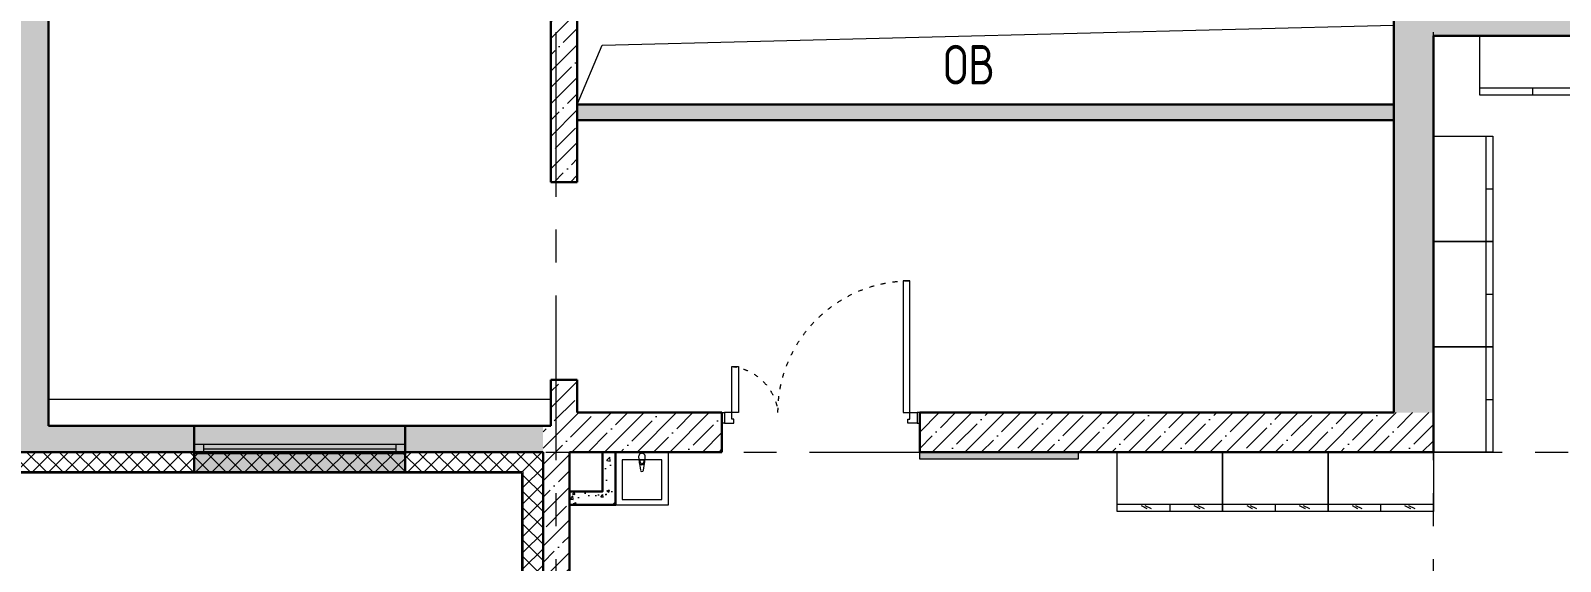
# Model space of a CAD drawing. Header units: millimetres. Extents: x -13407 to 95998, y -2719 to 109387.
# Drawn here: x 51530 to 63128, y 5313 to 9342 of the extents above; entities that cross this region are included whole.
import ezdxf

# ---------------------------------------------------------------- set-up
doc = ezdxf.new("R2010")
doc.units = ezdxf.units.MM
doc.linetypes.add('ACAD_ISO03W100', pattern=[30, 12, -18])
doc.linetypes.add('CENTER', pattern=[2, 1.25, -0.25, 0.25, -0.25])
for name, color, linetype, lineweight in [('АР_Двери', 5, 'Continuous', 18), ('АР_Навесной фасад', 5, 'Continuous', 5), ('АР_Окна БЛОК', 250, 'Continuous', 13), ('АР_Оси', 193, 'Continuous', 9), ('АР_Перегородки газоблок', 165, 'Continuous', 30), ('АР_Перегородки газоблок_Штрих', 165, 'Continuous', 5), ('АР_Подоконники', 163, 'Continuous', 9), ('АР_Сущ Несущая стена', 202, 'Continuous', 30), ('АР_тонкая линия', 250, 'Continuous', 0), ('АР_Утеплитель', 250, 'Continuous', 9), ('АР_Штриховка монолит', 250, 'Continuous', 9), ('Сан.техника', 153, 'Continuous', 9), ('ТХ_мебель передв', 250, 'Continuous', 13), ('ТХ_ОСНОВНОЙ', 103, 'Continuous', 25)]:
    doc.layers.add(name, color=color, linetype=linetype, lineweight=lineweight)
doc.layers.add('АР_Отверстия', color=251, linetype='Continuous')
doc.layers.get('ТХ_ОСНОВНОЙ').off()
doc.styles.add('ICOCPEUR', font='isocpeur.ttf')
pattern_1 = [(45, (-951587.81, 109892.1), (-123.743687, 123.743687), []), (45, (-951464.07, 109892.1), (-123.743687, 123.743687), [218.75, -43.75, 0, -43.75])]
pattern_2 = [(50, (76865.7, -55313.48), (215.17805, -18.82564), [22.5, -247.5]), (355, (76865.7, -55313.48), (-41.6254, 225.65764), [18, -198]), (100.45144, (76883.63, -55315.05), (173.55265, 206.832), [19.12206, -210.3426]), (46.1842, (76865.7, -55253.48), (320.1724, -49.6558), [33.75, -371.25]), (96.63564, (76892.38, -55257.62), (280.3986, 292.2356), [28.6831, -315.5141]), (351.18416, (76865.7, -55253.5), (280.3986, 292.2356), [27, -297]), (21, (76895.7, -55268.48), (179.0721, -120.78567), [22.5, -247.5]), (326, (76895.7, -55268.48), (72.9946, 217.545), [18, -198]), (71.45144, (76910.62, -55278.55), (252.0667, 96.75935), [19.12206, -210.3426]), (37.5, (76865.7, -55313.48), (3.64796, 99.86816), [0, -195.6, 0, -201, 0, -198.75]), (7.5, (76865.7, -55313.48), (78.92086, 118.32351), [0, -114.6, 0, -191.1, 0, -75.75]), (327.5, (76798.8, -55313.48), (160.14673, -6.76646), [0, -75, 0, -234, 0, -310.5]), (317.5, (76768.8, -55313.48), (174.95585, 30.0315), [0, -97.5, 0, -155.4, 0, -220.5])]

# ---------------------------------------------------------------- blocks, each defined once
blk = doc.blocks.new('Полуторная_на лестницу')
at = {"color": 253}
for points in [[(75, 80), (75, 1080), (125, 1080), (125, 80)], [(1375, 430), (1375, 80), (1425, 80), (1425, 430)]]:
    blk.add_lwpolyline(points, close=True, dxfattribs=at)
for points in [[(0, 0), (0, 80), (20, 80), (20, 0), (0, 0)], [(20, 80), (20, 0), (90, 0), (90, 30), (75, 30), (75, 80), (20, 80)], [(1480, 80), (1480, 0), (1410, 0), (1410, 30), (1425, 30), (1425, 80), (1480, 80)], [(1500, 0), (1500, 80), (1480, 80), (1480, 0), (1500, 0)]]:
    blk.add_lwpolyline(points, dxfattribs=at)
at = {"color": 253, "linetype": 'ACAD_ISO03W100', "ltscale": 3}
for centre, radius, start, end in [((75, 80), 1000, 0, 90), ((1465, 40), 392, 95.9075, 174.0925)]:
    blk.add_arc(centre, radius, start, end, dxfattribs=at)
blk = doc.blocks.new('*U174')
h = blk.add_hatch(color=253)
h.dxf.hatch_style = 1
h.paths.add_polyline_path([(-1600, -140), (0, -140), (0, 220), (-1600, 220)])
at = {"color": 253, "lineweight": 30}
for p, q in [((-1600, -140), (-1600, 220)), ((0, -140), (0, 220))]:
    blk.add_line(p, q, dxfattribs=at)
at = {"color": 253}
for p, q in [((0, 220), (-1600, 220)), ((-1600, 70), (0, 70)), ((-1600, 0), (0, 0)), ((-1530, 0), (-1530, 70)), ((-1530, 35), (-70, 35)), ((-70, 0), (-70, 70)), ((-1600, -140), (0, -140)), ((-1600, -140), (-1600, -140)), ((-1600, -140), (-1600, -140)), ((0, -140), (0, -140)), ((0, -140), (0, -140))]:
    blk.add_line(p, q, dxfattribs=at)
blk = doc.blocks.new('сан.техника')
at = {"layer": 'Сан.техника', "color": 253, "linetype": 'Continuous', "lineweight": 5}
for p, q in [((-27, 168), (-79, 161)), ((-27, 168), (-79, 161)), ((-79, 139), (-27, 132)), ((-79, 139), (-27, 132)), ((25, 175), (-17, 171)), ((25, 175), (-17, 171)), ((-17, 129), (25, 125)), ((-17, 129), (25, 125)), ((-15, 164), (0, 164)), ((-15, 164), (0, 164)), ((0, 136), (-15, 136)), ((0, 136), (-15, 136)), ((0, 164), (0, 136)), ((0, 164), (0, 136))]:
    blk.add_line(p, q, dxfattribs=at)
for points in [[(59, 350), (-341, 350), (-341, -50), (59, -50)], [(0, 300), (-300, 300), (-300, 0), (0, 0)], [(0, 300), (-300, 300), (-300, 0), (0, 0)]]:
    blk.add_lwpolyline(points, close=True, dxfattribs=at)
for centre, radius, start, end in [((-78, 150), 11.2, 97.1386, 262.8608), ((-78, 150), 11.2, 97.1386, 262.8608), ((-15, 150), 21.1, 122.7707, 237.2287), ((-15, 150), 21.1, 122.7707, 237.2287), ((-15, 150), 13.6, 89.9997, 269.9997), ((-15, 150), 13.6, 89.9997, 269.9997), ((-15, 150), 21.1, 95.1693, 122.7707), ((-15, 150), 21.1, 95.1693, 122.7707), ((-15, 150), 21.1, 237.2287, 264.8301), ((-15, 150), 21.1, 237.2287, 264.8301), ((25, 150), 25, 269.9997, 89.9997), ((25, 150), 25, 269.9997, 89.9997)]:
    blk.add_arc(centre, radius, start, end, dxfattribs=at)
blk = doc.blocks.new('У051')
at = {"layer": 'ТХ_мебель передв', "color": 253, "lineweight": 0, "ltscale": 100, "transparency": 33554687}
blk.add_lwpolyline([(309520, -137839), (309970, -137839), (309970, -138638), (309520, -138638)], close=True, dxfattribs=at)
for points in [[(309573, -138638), (309573, -137839)], [(309573, -138238), (309520, -138238)]]:
    blk.add_lwpolyline(points, dxfattribs=at)
blk = doc.blocks.new('У062')
at = {"layer": 'ТХ_мебель передв', "color": 253, "lineweight": 0, "ltscale": 100, "transparency": 33554687}
blk.add_lwpolyline([(309520, -138638), (309970, -138638), (309970, -139437), (309520, -139437)], close=True, dxfattribs=at)
for points in [[(309573, -139437), (309573, -138638)], [(309541, -138865), (309563, -138823)], [(309541, -138897), (309563, -138849)], [(309573, -139037), (309520, -139037)], [(309541, -139267), (309563, -139220)], [(309541, -139299), (309563, -139251)]]:
    blk.add_lwpolyline(points, dxfattribs=at)

msp = doc.modelspace()

# ---------------------------------------------------------------- hatches: boundary and pattern name
at = {"layer": 'АР_Перегородки газоблок_Штрих', "ltscale": 100}
h = msp.add_hatch(dxfattribs=at)
h.set_pattern_fill('AR-CONC', color=253, scale=30)
h.set_pattern_definition(pattern_2)
h.paths.add_polyline_path([(55674.6, 8782.2), (61865, 8782.2), (61865, 8662.2), (55590, 8663), (55675.4, 8662.2)])
h = msp.add_hatch(dxfattribs=at)
h.set_pattern_fill('AR-CONC', color=253, scale=30)
h.set_pattern_definition(pattern_2)
h.paths.add_polyline_path([(55965, 5742.2), (55965, 6142.2), (55865, 6142.2), (55865, 5842.2), (55615, 5842.2), (55615, 5742.2)])
at = {"layer": 'АР_Утеплитель', "ltscale": 100}
h = msp.add_hatch(dxfattribs=at)
h.set_pattern_fill('ANSI37', color=253, scale=700)
h.set_pattern_definition([(45, (-945096.63, 49045.73), (-61.871843, 61.871843), []), (135, (-945096.63, 49045.73), (-61.871843, -61.871843), [])])
h.paths.add_polyline_path([(14984.6, 47631), (14834.6, 47631), (14829.8, 47062.2), (17959.8, 47062.2), (17959.8, 44132.2), (21080, 44132.2), (21080, 36112.2), (17279.8, 36112.2), (17279.8, 35982.2), (11889.8, 35982.2), (11889.8, 27372.2), (16865, 27372.2), (16865, 31337.2), (51665, 31337.2), (51665, 27372.2), (62165, 27372.2), (62165, 9502.2), (68515, 9502.2), (68515, -207.8), (55415, -207.8), (55415, 6142.2), (47535, 6142.2), (47535, 11332.2), (38999.7, 11332.2), (38999.7, 10932.2), (39149.7, 10932.2), (39149.7, 11182.2), (47385, 11182.2), (47385, 5992.2), (55265, 5992.2), (55265, -357.8), (68665, -357.8), (68665, 9652.2), (62315, 9652.2), (62315, 27522.2), (51815, 27522.2), (51815, 31487.2), (16715, 31487.2), (16715, 27522.2), (12039.8, 27522.2), (12039.8, 35832.2), (17429.8, 35832.2), (17429.8, 35962.2), (21230, 35962.2), (21230, 44282.2), (18109.8, 44282.2), (18109.8, 47212.2), (14979.8, 47212.2)])
h.paths.add_polyline_path([(14829.8, 49271), (14979.8, 49271), (14979.8, 50412.5), (15129.8, 50412.5), (15129.8, 50562.5), (14829.8, 50562.5)])
at = {"layer": 'АР_Штриховка монолит', "ltscale": 100}
h = msp.add_hatch(dxfattribs=at)
h.set_pattern_fill('ANSI35', color=253, scale=700)
h.set_pattern_definition(pattern_1)
h.paths.add_polyline_path([(68515, 9502.2), (62165, 9502.2), (62165, 27172.6), (61965, 27171.8), (61965, 9502.2), (61865, 9502.2), (61865, 6442.2), (62165, 6442.2), (62165, 9302.2), (68315, 9302.2), (68515, 9302.2)])
h = msp.add_hatch(dxfattribs=at)
h.set_pattern_fill('ANSI35', color=253, scale=700)
h.set_pattern_definition([(45, (-951587.71, 109892.1), (-123.743687, 123.743687), []), (45, (-951463.97, 109892.1), (-123.743687, 123.743687), [218.75, -43.75, 0, -43.75])])
h.paths.add_polyline_path([(55415.1, 6342.2), (51665.1, 6342.2), (51665.1, 11827.9), (51365.1, 11827.9), (51365.1, 6342.2), (47735.1, 6342.2), (47735.1, 13128.5), (51365.1, 13128.5), (51365.1, 12957.9), (51665.1, 12957.9), (51665.1, 13288.5), (50944.9, 13288.5), (50944.9, 15682.2), (51665.1, 15682.2), (51665.1, 16594.7), (51365, 16594.7), (51365.1, 15882.2), (50409.9, 15882.2), (50409.9, 15682.2), (50784.9, 15682.2), (50784.9, 13288.5), (47735.1, 13288.5), (47735.1, 15682.2), (50409.9, 15682.2), (50409.9, 15882.2), (47735, 15882.2), (47735, 16669.7), (47535, 16669.7), (47535, 15882.2), (41738.4, 15882.2), (41738.4, 15682.2), (47535.1, 15682.2), (47535.1, 6142.2), (55415.1, 6142.2)])
h = msp.add_hatch(dxfattribs=at)
h.set_pattern_fill('ANSI35', color=253, scale=700)
h.set_pattern_definition([(45, (-958077.81, 103729.92), (-123.743687, 123.743687), []), (45, (-957954.07, 103729.92), (-123.743687, 123.743687), [218.75, -43.75, 0, -43.75])])
h.paths.add_polyline_path([(55675, 9915), (55475, 9915), (55475, 8191.9), (55675, 8191.9)])
h = msp.add_hatch(dxfattribs=at)
h.set_pattern_fill('ANSI35', color=253, scale=700)
h.set_pattern_definition(pattern_1)
h.paths.add_polyline_path([(55475, 6342.2), (55415, 6342.2), (55415, 6142.2), (55415, -7.8), (55615, -7.8), (55615, 6142.2), (56771.1, 6142.2), (56771.1, 6442.2), (55675, 6442.2), (55675, 6691.9), (55475, 6691.9)])
h = msp.add_hatch(dxfattribs=at)
h.set_pattern_fill('ANSI35', color=253, scale=700)
h.set_pattern_definition([(45, (-951166.75, 116242.1), (-123.743687, 123.743687), []), (45, (-951043.01, 116242.1), (-123.743687, 123.743687), [218.75, -43.75, 0, -43.75])])
h.paths.add_polyline_path([(62165, 6442.2), (61865, 6442.2), (58271.1, 6442.2), (58271.1, 6142.2), (62165, 6142.2)])
at = {"layer": 'ТХ_мебель передв', "transparency": 33554508}
h = msp.add_hatch(color=253, dxfattribs=at)
h.dxf.hatch_style = 1
h.paths.add_polyline_path([(59471.1, 6089.2), (59471.1, 6142.2), (58271.1, 6142.2), (58271.1, 6089.2)])

# ---------------------------------------------------------------- linework, layer by layer
at = {"layer": 'АР_Навесной фасад', "color": 253, "ltscale": 100}
for p, q in [((55255, 5982.2), (47375, 5982.2)), ((55265, 5992.2), (47385, 5992.2)), ((55255, -367.8), (55255, 5982.2)), ((55265, -357.8), (55265, 5992.2))]:
    msp.add_line(p, q, dxfattribs=at)
at = {"layer": 'АР_Оси', "color": 253, "linetype": 'CENTER', "ltscale": 1000}
for p, q in [((55515, -1919.1), (55515, 32388.4)), ((62165, -1919.1), (62165, 32388.4)), ((-12563.8, 6142.2), (71033.4, 6142.2))]:
    msp.add_line(p, q, dxfattribs=at)
at = {"layer": 'АР_Перегородки газоблок', "color": 253, "ltscale": 100}
for points in [[(55675, 8782.2), (61865, 8782.2)], [(55675, 8662.2), (61865, 8662.2)]]:
    msp.add_lwpolyline(points, dxfattribs=at)
msp.add_lwpolyline([(55965, 6142.2), (55965, 5742.2), (55615, 5742.2), (55615, 5842.2), (55865, 5842.2), (55865, 6142.2)], close=True, dxfattribs=at)
at = {"layer": 'АР_Подоконники', "color": 253, "ltscale": 100}
msp.add_line((55475, 6542.2), (51665, 6542.2), dxfattribs=at)
at = {"layer": 'АР_Сущ Несущая стена', "color": 253, "ltscale": 100}
for p, q in [((51665, 11827.9), (51665, 6342.2)), ((55475, 9915), (55475, 8191.9)), ((55675, 9915), (55675, 8191.9)), ((61865, 6442.2), (61865, 9502.2)), ((62165, 6142.2), (62165, 9302.2)), ((62165, 9302.2), (68315, 9302.2)), ((55675, 8191.9), (55475, 8191.9)), ((55475, 6691.9), (55475, 6342.2)), ((55675, 6691.9), (55475, 6691.9)), ((55675, 6691.9), (55675, 6442.2)), ((56771.1, 6442.2), (55675, 6442.2)), ((56771.1, 6442.2), (56771.1, 6142.2)), ((61865, 6442.2), (58271.1, 6442.2)), ((58271.1, 6442.2), (58271.1, 6142.2)), ((55475, 6342.2), (51665, 6342.2)), ((55415, 6142.2), (47535, 6142.2)), ((55415, 6142.2), (55415, -207.8)), ((56771.1, 6142.2), (55615, 6142.2)), ((55615, 6142.2), (55615, -7.8)), ((62165, 6142.2), (58271.1, 6142.2))]:
    msp.add_line(p, q, dxfattribs=at)
at = {"layer": 'АР_тонкая линия', "color": 253, "ltscale": 100}
msp.add_lwpolyline([(55675, 8782.2), (55862.4, 9232.4), (61865, 9382.2)], dxfattribs=at)
at = {"layer": 'ТХ_мебель передв', "color": 253}
msp.add_lwpolyline([(58271.1, 6089.2), (58271.1, 6142.2), (59471.1, 6142.2), (59471.1, 6089.2)], close=True, dxfattribs=at)

# ---------------------------------------------------------------- block references
at = {"layer": 'АР_Двери', "color": 253, "xscale": -1}
msp.add_blockref('Полуторная_на лестницу', (58271.1, 6362.2), dxfattribs=at)
at = {"layer": 'АР_Окна БЛОК', "color": 253, "xscale": -1, "rotation": 180}
msp.add_blockref('*U174', (54370, 6202.2), dxfattribs=at)
at = {"layer": 'Сан.техника', "color": 253, "rotation": 89.99999999999999}
msp.add_blockref('сан.техника', (56315, 6083.2), dxfattribs=at)
at = {"layer": 'ТХ_ОСНОВНОЙ', "color": 253}
for name, p, rotation in [('У051', (-75322.2, -300667.9), 90), ('У051', (372135, -130098.3), 180), ('У051', (372135, -130897.4), 180), ('У051', (372135, -131696.4), 180), ('У062', (-78869.7, -303827.9), 90), ('У062', (-78070.7, -303827.9), 90), ('У062', (-77271.7, -303827.9), 90)]:
    msp.add_blockref(name, p, dxfattribs=dict(at, rotation=rotation))

# ---------------------------------------------------------------- texts
at = {"layer": 'АР_Отверстия', "color": 253, "ltscale": 100, "insert": (58644.2, 9082.8), "char_height": 300, "attachment_point": 5, "line_spacing_factor": 0.7, "style": 'ICOCPEUR'}
msp.add_mtext('\\A1;{\\W0.8;ОВ}', dxfattribs=at)

doc.saveas('drawing.dxf')
